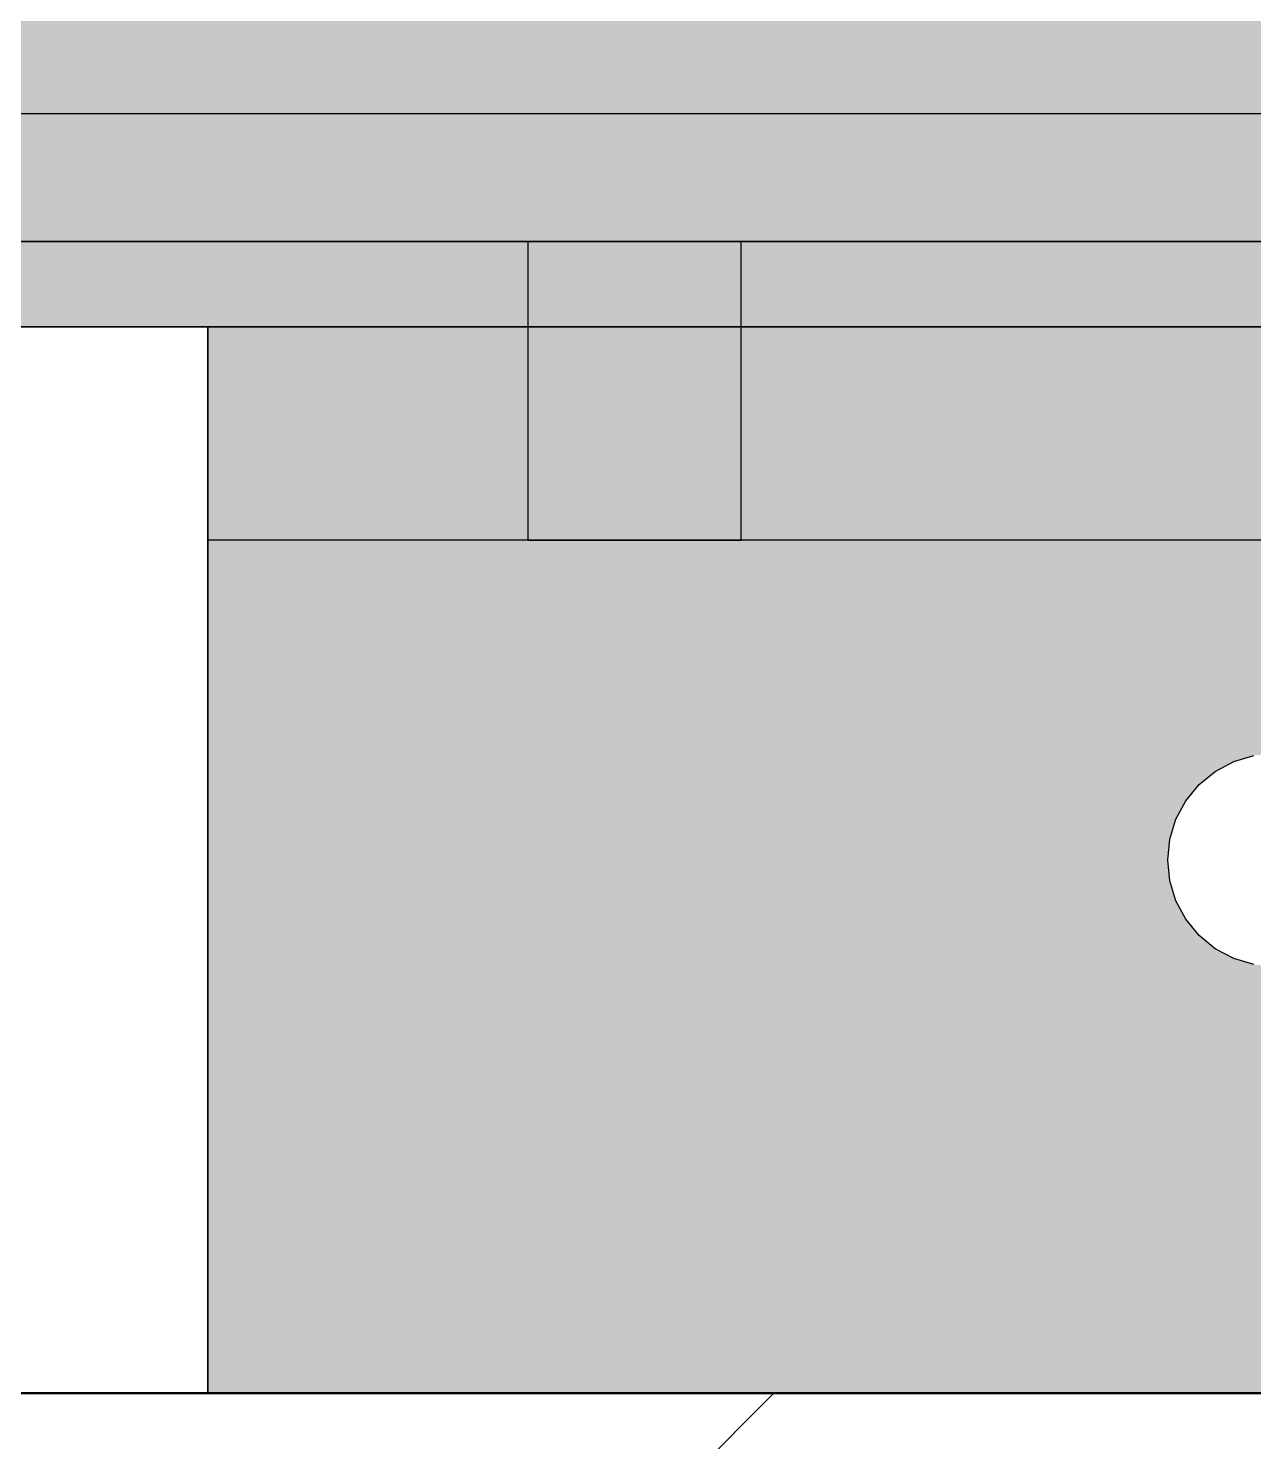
# Model space of a CAD drawing. Extents: x 0 to 756, y -25 to 420.
# Drawn here: x 328.075 to 328.65, y 296.51 to 297.173 of the extents above; entities that cross this region are included whole.
import ezdxf

# ---------------------------------------------------------------- set-up
doc = ezdxf.new("R2010")
doc.units = 0
doc.layers.get('0').update_dxf_attribs({"lineweight": 25})
for name, color, linetype, lineweight in [('0-Shading', 7, 'Continuous', 25), ('A_Innenwand', 7, 'Continuous', 25), ('WAND_HOLZ_NICHT_TRAGEND', 7, 'Continuous', 13)]:
    doc.layers.add(name, color=color, linetype=linetype, lineweight=lineweight)
doc.layers.add('L_Schalldaempfer', color=7, linetype='Continuous', lineweight=35, true_color=0xababab)

# ---------------------------------------------------------------- blocks, each defined once
blk = doc.blocks.new('Shading-A0T78ONBOY', base_point=(329.66275, 313.81244))
at = {"layer": '0-Shading', "color": 7, "true_color": 0xffffff}
for points in [[(324.51938, 297.07294), (329.61868, 297.07294), (324.60151, 310.80527)], [(329.61868, 297.07294), (324.60151, 310.80527), (329.65485, 310.80527)], [(324.57941, 297.13293), (329.62411, 297.13293), (329.13245, 310.73804)], [(324.51938, 297.17294), (328.68442, 297.17294), (324.53516, 299.79419)], [(328.68442, 297.17294), (324.53516, 299.79419), (328.69131, 299.79419)], [(324.57941, 297.03296), (328.68518, 299.46783), (324.57941, 299.46783)], [(324.57941, 297.03296), (328.67877, 297.03296), (328.68518, 299.46783)], [(328.15939, 296.99438), (328.35226, 296.99438), (328.15939, 297.03296)], [(328.35226, 296.99438), (328.35226, 297.03296), (328.15939, 297.03296)], [(328.60941, 296.78296), (328.15939, 296.78296), (328.15939, 297.03296)], [(328.61035, 296.79269), (328.59188, 296.79269), (328.15939, 297.03296)], [(328.61319, 296.80209), (328.59271, 296.80209), (328.15939, 297.03296)], [(328.61783, 296.81073), (328.59621, 296.81073), (328.15939, 297.03296)], [(328.62402, 296.8183), (328.60222, 296.8183), (328.15939, 297.03296)], [(328.63162, 296.82452), (328.61055, 296.82452), (328.15939, 297.03296)], [(328.64026, 296.82913), (328.62118, 296.82913), (328.15939, 297.03296)], [(328.64963, 296.832), (328.63349, 296.832), (328.15939, 297.03296)], [(328.65939, 296.83295), (328.64732, 296.83295), (328.15939, 297.03296)], [(328.62735, 296.84576), (328.69193, 297.03296), (328.15939, 297.03296)], [(328.46652, 296.99438), (328.35226, 296.99438), (328.46652, 297.03296)], [(328.35226, 296.99438), (328.46652, 297.03296), (328.35226, 297.03296)], [(328.65939, 296.97153), (328.46652, 296.97153), (328.65939, 297.03296)], [(328.46652, 296.97153), (328.65939, 297.03296), (328.46652, 297.03296)], [(328.69144, 296.84576), (328.62735, 296.84576), (328.69193, 297.03296)], [(328.15939, 296.93295), (328.35226, 296.93295), (328.15939, 296.99438)], [(328.35226, 296.93295), (328.15939, 296.99438), (328.35226, 296.99438)], [(328.35226, 296.97153), (328.46652, 296.97153), (328.35226, 296.99438)], [(328.46652, 296.97153), (328.46652, 296.99438), (328.35226, 296.99438)], [(328.35226, 296.93295), (328.46652, 296.93295), (328.35226, 296.97153)], [(328.46652, 296.93295), (328.35226, 296.97153), (328.46652, 296.97153)], [(328.46652, 296.93295), (328.65939, 296.93295), (328.46652, 296.97153)], [(328.65939, 296.93295), (328.65939, 296.97153), (328.46652, 296.97153)], [(328.65939, 296.83295), (328.64503, 296.83295), (328.15939, 296.93295)], [(328.61423, 296.84198), (328.70483, 296.93295), (328.15939, 296.93295)], [(328.64963, 296.832), (328.62697, 296.832), (328.15939, 296.93295)], [(328.64026, 296.82913), (328.61155, 296.82913), (328.15939, 296.93295)], [(328.63162, 296.82452), (328.59879, 296.82452), (328.15939, 296.93295)], [(328.62402, 296.8183), (328.58944, 296.8183), (328.15939, 296.93295)], [(328.61783, 296.81073), (328.58324, 296.81073), (328.15939, 296.93295)], [(328.61319, 296.80209), (328.58013, 296.80209), (328.15939, 296.93295)], [(328.61035, 296.79269), (328.5802, 296.79269), (328.15939, 296.93295)], [(328.60941, 296.78296), (328.58279, 296.78296), (328.15939, 296.93295)], [(328.61035, 296.77319), (328.15939, 296.77319), (328.15939, 296.93295)], [(328.70459, 296.84198), (328.61423, 296.84198), (328.70483, 296.93295)], [(328.65939, 296.83295), (328.70459, 296.84198), (328.61423, 296.84198)], [(328.65939, 296.83295), (328.69144, 296.84576), (328.62735, 296.84576)], [(328.63162, 296.82452), (328.64026, 296.82913), (328.61155, 296.82913)], [(328.63162, 296.82452), (328.64026, 296.82913), (328.62118, 296.82913)], [(328.64026, 296.82913), (328.64963, 296.832), (328.62697, 296.832)], [(328.64026, 296.82913), (328.64963, 296.832), (328.63349, 296.832)], [(328.64963, 296.832), (328.65939, 296.83295), (328.64503, 296.83295)], [(328.64963, 296.832), (328.65939, 296.83295), (328.64732, 296.83295)], [(328.62402, 296.8183), (328.63162, 296.82452), (328.59879, 296.82452)], [(328.62402, 296.8183), (328.63162, 296.82452), (328.61055, 296.82452)], [(328.61783, 296.81073), (328.62402, 296.8183), (328.58944, 296.8183)], [(328.61783, 296.81073), (328.62402, 296.8183), (328.60222, 296.8183)], [(328.61319, 296.80209), (328.61783, 296.81073), (328.58324, 296.81073)], [(328.61319, 296.80209), (328.61783, 296.81073), (328.59621, 296.81073)], [(328.61035, 296.79269), (328.61319, 296.80209), (328.58013, 296.80209)], [(328.61035, 296.79269), (328.61319, 296.80209), (328.59271, 296.80209)], [(328.60941, 296.78296), (328.61035, 296.79269), (328.5802, 296.79269)], [(328.60941, 296.78296), (328.61035, 296.79269), (328.59188, 296.79269)], [(328.15939, 296.53296), (328.60941, 296.78296), (328.15939, 296.78296)], [(328.61035, 296.77319), (328.60941, 296.78296), (328.58279, 296.78296)], [(328.61035, 296.77319), (328.59183, 296.77319), (328.60941, 296.78296)], [(328.15939, 296.53296), (328.61035, 296.77319), (328.15939, 296.77319)], [(328.15939, 296.53296), (328.61035, 296.77319), (328.59183, 296.77319)], [(328.61319, 296.76382), (328.59276, 296.76382), (328.61035, 296.77319)], [(328.61319, 296.76382), (328.59276, 296.76382), (328.61035, 296.77319)], [(328.15939, 296.53296), (328.61319, 296.76382), (328.59276, 296.76382)], [(328.15939, 296.53296), (328.61319, 296.76382), (328.59276, 296.76382)], [(328.61783, 296.75516), (328.59615, 296.75516), (328.61319, 296.76382)], [(328.61783, 296.75516), (328.59615, 296.75516), (328.61319, 296.76382)], [(328.15939, 296.53296), (328.61783, 296.75516), (328.59615, 296.75516)], [(328.15939, 296.53296), (328.61783, 296.75516), (328.59615, 296.75516)], [(328.62402, 296.74759), (328.60221, 296.74759), (328.61783, 296.75516)], [(328.62402, 296.74759), (328.60221, 296.74759), (328.61783, 296.75516)], [(328.15939, 296.53296), (328.62402, 296.74759), (328.60221, 296.74759)], [(328.15939, 296.53296), (328.62402, 296.74759), (328.60221, 296.74759)], [(328.63162, 296.74136), (328.61055, 296.74136), (328.62402, 296.74759)], [(328.63162, 296.74136), (328.61055, 296.74136), (328.62402, 296.74759)], [(328.15939, 296.53296), (328.63162, 296.74136), (328.61055, 296.74136)], [(328.15939, 296.53296), (328.63162, 296.74136), (328.61055, 296.74136)], [(328.15939, 296.53296), (328.64026, 296.73676), (328.62118, 296.73676)], [(328.15939, 296.53296), (328.64026, 296.73676), (328.62118, 296.73676)], [(328.64026, 296.73676), (328.62118, 296.73676), (328.63162, 296.74136)], [(328.64026, 296.73676), (328.62118, 296.73676), (328.63162, 296.74136)], [(328.64963, 296.73392), (328.63356, 296.73392), (328.64026, 296.73676)], [(328.64963, 296.73392), (328.63356, 296.73392), (328.64026, 296.73676)], [(328.15939, 296.53296), (328.64963, 296.73392), (328.63356, 296.73392)], [(328.15939, 296.53296), (328.64963, 296.73392), (328.63356, 296.73392)], [(328.15939, 296.53296), (328.65939, 296.73294), (328.64725, 296.73294)], [(328.15939, 296.53296), (328.65939, 296.73294), (328.64725, 296.73294)], [(328.61453, 296.715), (328.70425, 296.715), (328.65939, 296.73294)], [(328.62765, 296.72025), (328.6911, 296.72025), (328.65939, 296.73294)], [(328.65939, 296.73294), (328.64725, 296.73294), (328.64963, 296.73392)], [(328.65939, 296.73294), (328.64725, 296.73294), (328.64963, 296.73392)], [(328.15939, 296.53296), (328.69061, 296.53296), (328.62765, 296.72025)], [(328.69061, 296.53296), (328.62765, 296.72025), (328.6911, 296.72025)], [(328.15939, 296.53296), (328.7038, 296.53296), (328.61453, 296.715)], [(328.7038, 296.53296), (328.61453, 296.715), (328.70425, 296.715)]]:
    blk.add_solid(points, dxfattribs=at)
at = {"layer": '0-Shading', "color": 7, "true_color": 0xfdfdfd}
for points in [[(324.51938, 297.16913), (328.68448, 297.16913), (324.51938, 297.17294)], [(328.68448, 297.16913), (328.68442, 297.17294), (324.51938, 297.17294)], [(324.51938, 297.14706), (328.68478, 297.14706), (324.51938, 297.16913)], [(328.68478, 297.14706), (324.51938, 297.16913), (328.68448, 297.16913)], [(329.62402, 297.12833), (329.62411, 297.13293), (324.57941, 297.13293)], [(324.57941, 297.12833), (329.62402, 297.12833), (324.57941, 297.13293)], [(324.57941, 297.10706), (329.6236, 297.10706), (324.57941, 297.12833)], [(329.6236, 297.10706), (324.57941, 297.12833), (329.62402, 297.12833)]]:
    blk.add_solid(points, dxfattribs=at)
at = {"layer": '0-Shading', "color": 7, "true_color": 0xf5f5f5}
for points in [[(324.51938, 297.14352), (328.68497, 297.14352), (324.51938, 297.14706)], [(328.68497, 297.14352), (328.68478, 297.14706), (324.51938, 297.14706)], [(324.51938, 297.12296), (328.68604, 297.12296), (324.51938, 297.14352)], [(328.68604, 297.12296), (324.51938, 297.14352), (328.68497, 297.14352)], [(324.60701, 297.10275), (329.62335, 297.10275), (324.57941, 297.10706)], [(329.62335, 297.10275), (329.6236, 297.10706), (324.57941, 297.10706)], [(324.73407, 297.08295), (329.62222, 297.08295), (324.60701, 297.10275)], [(329.62222, 297.08295), (324.60701, 297.10275), (329.62335, 297.10275)]]:
    blk.add_solid(points, dxfattribs=at)
at = {"layer": '0-Shading', "color": 254, "true_color": 0xe4e4e4}
for points in [[(328.68634, 297.1199), (328.68604, 297.12296), (324.51938, 297.12296)], [(324.51938, 297.1199), (328.68634, 297.1199), (324.51938, 297.12296)], [(324.51938, 297.10223), (328.68808, 297.10223), (324.51938, 297.1199)], [(328.68808, 297.10223), (324.51938, 297.1199), (328.68634, 297.1199)], [(324.73572, 297.08282), (329.62222, 297.08295), (324.73407, 297.08295)], [(329.62221, 297.08282), (324.73572, 297.08282), (329.62222, 297.08295)], [(329.62183, 297.07925), (329.62221, 297.08282), (324.73572, 297.08282)], [(324.78723, 297.07925), (329.62183, 297.07925), (324.73572, 297.08282)], [(325.0329, 297.06223), (329.62009, 297.06223), (324.78723, 297.07925)], [(329.62009, 297.06223), (324.78723, 297.07925), (329.62183, 297.07925)]]:
    blk.add_solid(points, dxfattribs=at)
at = {"layer": '0-Shading', "color": 254, "true_color": 0xcdcdcd}
for points in [[(328.68848, 297.09988), (328.68808, 297.10223), (324.51938, 297.10223)], [(324.51938, 297.09988), (328.68848, 297.09988), (324.51938, 297.10223)], [(324.51938, 297.08633), (328.69077, 297.08633), (324.51938, 297.09988)], [(328.69077, 297.08633), (324.51938, 297.09988), (328.68848, 297.09988)], [(325.03979, 297.06198), (329.62009, 297.06223), (325.0329, 297.06223)], [(329.62004, 297.06198), (325.03979, 297.06198), (329.62009, 297.06223)], [(329.61957, 297.05939), (329.62004, 297.06198), (325.03979, 297.06198)], [(325.10872, 297.05939), (329.61957, 297.05939), (325.03979, 297.06198)], [(324.57941, 297.04636), (329.61731, 297.04636), (324.57941, 297.05402)], [(329.61731, 297.04636), (324.57941, 297.05402), (329.61865, 297.05402)], [(325.25143, 297.05402), (329.61865, 297.05402), (325.10872, 297.05939)], [(329.61865, 297.05402), (325.10872, 297.05939), (329.61957, 297.05939)]]:
    blk.add_solid(points, dxfattribs=at)
at = {"layer": '0-Shading', "color": 253, "true_color": 0xb0b0b0}
for points in [[(328.69122, 297.08487), (328.69077, 297.08633), (324.51938, 297.08633)], [(324.51938, 297.08487), (328.69122, 297.08487), (324.51938, 297.08633)], [(324.51938, 297.08221), (328.69208, 297.08221), (324.51938, 297.08487)], [(328.69208, 297.08221), (324.51938, 297.08487), (328.69122, 297.08487)], [(324.51938, 297.07635), (328.69391, 297.07635), (324.51938, 297.08221)], [(328.69391, 297.07635), (324.51938, 297.08221), (328.69208, 297.08221)], [(324.608, 297.04456), (329.61673, 297.04456), (324.57941, 297.04636)], [(329.61673, 297.04456), (329.61731, 297.04636), (324.57941, 297.04636)], [(324.73837, 297.03635), (329.61411, 297.03635), (324.608, 297.04456)], [(329.61411, 297.03635), (324.608, 297.04456), (329.61673, 297.04456)]]:
    blk.add_solid(points, dxfattribs=at)
at = {"layer": '0-Shading', "color": 252, "true_color": 0x909090}
for points in [[(324.51938, 297.07587), (328.6944, 297.07587), (324.51938, 297.07635)], [(328.6944, 297.07587), (328.69391, 297.07635), (324.51938, 297.07635)], [(324.51938, 297.07294), (328.6973, 297.07294), (324.51938, 297.07587)], [(328.6973, 297.07294), (324.51938, 297.07587), (328.6944, 297.07587)], [(329.61349, 297.03574), (329.61411, 297.03635), (324.74014, 297.03635)], [(324.79604, 297.03574), (329.61349, 297.03574), (324.74014, 297.03635)], [(325.05035, 297.03296), (329.61069, 297.03296), (324.79604, 297.03574)], [(329.61069, 297.03296), (324.79604, 297.03574), (329.61349, 297.03574)]]:
    blk.add_solid(points, dxfattribs=at)
at = {"layer": '0-Shading', "color": 252, "true_color": 0x8b8b8b}
for points in [[(328.30939, 296.93295), (328.31036, 296.93295), (328.30939, 297.07294)], [(328.31036, 296.93295), (328.31036, 297.07294), (328.30939, 297.07294)], [(328.30939, 296.93295), (328.31036, 297.07294), (328.30939, 297.07294)], [(328.30939, 296.93295), (328.31036, 296.93295), (328.31036, 297.07294)], [(328.30939, 296.93295), (328.31036, 296.93295), (328.30939, 297.07294)], [(328.31036, 296.93295), (328.31036, 297.07294), (328.30939, 297.07294)], [(328.30939, 296.93295), (328.31036, 296.93295), (328.31036, 297.07294)], [(328.30939, 296.93295), (328.31036, 297.07294), (328.30939, 297.07294)], [(328.30939, 296.93295), (328.31036, 296.93295), (328.30939, 297.07294)], [(328.31036, 296.93295), (328.31036, 297.07294), (328.30939, 297.07294)], [(328.30939, 296.93295), (328.31036, 296.93295), (328.31036, 297.07294)], [(328.30939, 296.93295), (328.31036, 297.07294), (328.30939, 297.07294)], [(328.31036, 296.93295), (328.31036, 297.07294), (328.30939, 297.07294)], [(328.30939, 296.93295), (328.31036, 296.93295), (328.30939, 297.07294)], [(328.30939, 296.93295), (328.31036, 297.07294), (328.30939, 297.07294)], [(328.30939, 296.93295), (328.31036, 296.93295), (328.31036, 297.07294)], [(328.40845, 296.93295), (328.40939, 296.93295), (328.40845, 297.07294)], [(328.40939, 296.93295), (328.40939, 297.07294), (328.40845, 297.07294)], [(328.40845, 296.93295), (328.40939, 296.93295), (328.40939, 297.07294)], [(328.40845, 296.93295), (328.40939, 297.07294), (328.40845, 297.07294)], [(328.40845, 296.93295), (328.40939, 296.93295), (328.40845, 297.07294)], [(328.40939, 296.93295), (328.40939, 297.07294), (328.40845, 297.07294)], [(328.40845, 296.93295), (328.40939, 297.07294), (328.40845, 297.07294)], [(328.40845, 296.93295), (328.40939, 296.93295), (328.40939, 297.07294)], [(328.40845, 296.93295), (328.40939, 296.93295), (328.40845, 297.07294)], [(328.40939, 296.93295), (328.40939, 297.07294), (328.40845, 297.07294)], [(328.40845, 296.93295), (328.40939, 297.07294), (328.40845, 297.07294)], [(328.40845, 296.93295), (328.40939, 296.93295), (328.40939, 297.07294)], [(328.40845, 296.93295), (328.40939, 296.93295), (328.40845, 297.07294)], [(328.40939, 296.93295), (328.40939, 297.07294), (328.40845, 297.07294)], [(328.40845, 296.93295), (328.40939, 297.07294), (328.40845, 297.07294)], [(328.40845, 296.93295), (328.40939, 296.93295), (328.40939, 297.07294)]]:
    blk.add_solid(points, dxfattribs=at)
at = {"layer": '0-Shading', "color": 253, "true_color": 0xa4a4a4}
for points in [[(328.31036, 296.93295), (328.3132, 296.93295), (328.31036, 297.07294)], [(328.3132, 296.93295), (328.3132, 297.07294), (328.31036, 297.07294)], [(328.31036, 296.93295), (328.3132, 297.07294), (328.31036, 297.07294)], [(328.31036, 296.93295), (328.3132, 296.93295), (328.3132, 297.07294)], [(328.31036, 296.93295), (328.3132, 296.93295), (328.31036, 297.07294)], [(328.3132, 296.93295), (328.3132, 297.07294), (328.31036, 297.07294)], [(328.31036, 296.93295), (328.3132, 297.07294), (328.31036, 297.07294)], [(328.31036, 296.93295), (328.3132, 296.93295), (328.3132, 297.07294)], [(328.31036, 296.93295), (328.3132, 296.93295), (328.31036, 297.07294)], [(328.3132, 296.93295), (328.3132, 297.07294), (328.31036, 297.07294)], [(328.31036, 296.93295), (328.3132, 297.07294), (328.31036, 297.07294)], [(328.31036, 296.93295), (328.3132, 296.93295), (328.3132, 297.07294)], [(328.31036, 296.93295), (328.3132, 296.93295), (328.31036, 297.07294)], [(328.3132, 296.93295), (328.3132, 297.07294), (328.31036, 297.07294)], [(328.31036, 296.93295), (328.3132, 297.07294), (328.31036, 297.07294)], [(328.31036, 296.93295), (328.3132, 296.93295), (328.3132, 297.07294)], [(328.40558, 296.93295), (328.40845, 296.93295), (328.40558, 297.07294)], [(328.40845, 296.93295), (328.40845, 297.07294), (328.40558, 297.07294)], [(328.40558, 296.93295), (328.40845, 297.07294), (328.40558, 297.07294)], [(328.40558, 296.93295), (328.40845, 296.93295), (328.40845, 297.07294)], [(328.40558, 296.93295), (328.40845, 296.93295), (328.40558, 297.07294)], [(328.40845, 296.93295), (328.40845, 297.07294), (328.40558, 297.07294)], [(328.40558, 296.93295), (328.40845, 297.07294), (328.40558, 297.07294)], [(328.40558, 296.93295), (328.40845, 296.93295), (328.40845, 297.07294)], [(328.40558, 296.93295), (328.40845, 296.93295), (328.40558, 297.07294)], [(328.40845, 296.93295), (328.40845, 297.07294), (328.40558, 297.07294)], [(328.40558, 296.93295), (328.40845, 297.07294), (328.40558, 297.07294)], [(328.40558, 296.93295), (328.40845, 296.93295), (328.40845, 297.07294)], [(328.40558, 296.93295), (328.40845, 296.93295), (328.40558, 297.07294)], [(328.40845, 296.93295), (328.40845, 297.07294), (328.40558, 297.07294)], [(328.40558, 296.93295), (328.40845, 297.07294), (328.40558, 297.07294)], [(328.40558, 296.93295), (328.40845, 296.93295), (328.40845, 297.07294)]]:
    blk.add_solid(points, dxfattribs=at)
at = {"layer": '0-Shading', "color": 9, "true_color": 0xbbbbbb}
for points in [[(328.3132, 296.93295), (328.31781, 296.93295), (328.3132, 297.07294)], [(328.31781, 296.93295), (328.31781, 297.07294), (328.3132, 297.07294)], [(328.3132, 296.93295), (328.31781, 297.07294), (328.3132, 297.07294)], [(328.3132, 296.93295), (328.31781, 296.93295), (328.31781, 297.07294)], [(328.3132, 296.93295), (328.31781, 296.93295), (328.3132, 297.07294)], [(328.31781, 296.93295), (328.31781, 297.07294), (328.3132, 297.07294)], [(328.3132, 296.93295), (328.31781, 297.07294), (328.3132, 297.07294)], [(328.3132, 296.93295), (328.31781, 296.93295), (328.31781, 297.07294)], [(328.3132, 296.93295), (328.31781, 296.93295), (328.3132, 297.07294)], [(328.31781, 296.93295), (328.31781, 297.07294), (328.3132, 297.07294)], [(328.3132, 296.93295), (328.31781, 297.07294), (328.3132, 297.07294)], [(328.3132, 296.93295), (328.31781, 296.93295), (328.31781, 297.07294)], [(328.3132, 296.93295), (328.31781, 296.93295), (328.3132, 297.07294)], [(328.31781, 296.93295), (328.31781, 297.07294), (328.3132, 297.07294)], [(328.3132, 296.93295), (328.31781, 297.07294), (328.3132, 297.07294)], [(328.3132, 296.93295), (328.31781, 296.93295), (328.31781, 297.07294)], [(328.40097, 296.93295), (328.40558, 296.93295), (328.40097, 297.07294)], [(328.40558, 296.93295), (328.40558, 297.07294), (328.40097, 297.07294)], [(328.40097, 296.93295), (328.40558, 297.07294), (328.40097, 297.07294)], [(328.40097, 296.93295), (328.40558, 296.93295), (328.40558, 297.07294)], [(328.40097, 296.93295), (328.40558, 296.93295), (328.40097, 297.07294)], [(328.40558, 296.93295), (328.40558, 297.07294), (328.40097, 297.07294)], [(328.40097, 296.93295), (328.40558, 297.07294), (328.40097, 297.07294)], [(328.40097, 296.93295), (328.40558, 296.93295), (328.40558, 297.07294)], [(328.40097, 296.93295), (328.40558, 296.93295), (328.40097, 297.07294)], [(328.40558, 296.93295), (328.40558, 297.07294), (328.40097, 297.07294)], [(328.40097, 296.93295), (328.40558, 297.07294), (328.40097, 297.07294)], [(328.40097, 296.93295), (328.40558, 296.93295), (328.40558, 297.07294)], [(328.40097, 296.93295), (328.40558, 296.93295), (328.40097, 297.07294)], [(328.40558, 296.93295), (328.40558, 297.07294), (328.40097, 297.07294)], [(328.40097, 296.93295), (328.40558, 297.07294), (328.40097, 297.07294)], [(328.40097, 296.93295), (328.40558, 296.93295), (328.40558, 297.07294)]]:
    blk.add_solid(points, dxfattribs=at)
at = {"layer": '0-Shading', "color": 254, "true_color": 0xd0d0d0}
for points in [[(328.31781, 296.93295), (328.32404, 296.93295), (328.31781, 297.07294)], [(328.32404, 296.93295), (328.32404, 297.07294), (328.31781, 297.07294)], [(328.31781, 296.93295), (328.32404, 297.07294), (328.31781, 297.07294)], [(328.31781, 296.93295), (328.32404, 296.93295), (328.32404, 297.07294)], [(328.31781, 296.93295), (328.32404, 296.93295), (328.31781, 297.07294)], [(328.32404, 296.93295), (328.32404, 297.07294), (328.31781, 297.07294)], [(328.31781, 296.93295), (328.32404, 297.07294), (328.31781, 297.07294)], [(328.31781, 296.93295), (328.32404, 296.93295), (328.32404, 297.07294)], [(328.31781, 296.93295), (328.32404, 296.93295), (328.31781, 297.07294)], [(328.32404, 296.93295), (328.32404, 297.07294), (328.31781, 297.07294)], [(328.31781, 296.93295), (328.32404, 297.07294), (328.31781, 297.07294)], [(328.31781, 296.93295), (328.32404, 296.93295), (328.32404, 297.07294)], [(328.31781, 296.93295), (328.32404, 296.93295), (328.31781, 297.07294)], [(328.32404, 296.93295), (328.32404, 297.07294), (328.31781, 297.07294)], [(328.31781, 296.93295), (328.32404, 297.07294), (328.31781, 297.07294)], [(328.31781, 296.93295), (328.32404, 296.93295), (328.32404, 297.07294)], [(328.39474, 296.93295), (328.40097, 296.93295), (328.39474, 297.07294)], [(328.40097, 296.93295), (328.40097, 297.07294), (328.39474, 297.07294)], [(328.39474, 296.93295), (328.40097, 297.07294), (328.39474, 297.07294)], [(328.39474, 296.93295), (328.40097, 296.93295), (328.40097, 297.07294)], [(328.39474, 296.93295), (328.40097, 296.93295), (328.39474, 297.07294)], [(328.40097, 296.93295), (328.40097, 297.07294), (328.39474, 297.07294)], [(328.39474, 296.93295), (328.40097, 297.07294), (328.39474, 297.07294)], [(328.39474, 296.93295), (328.40097, 296.93295), (328.40097, 297.07294)], [(328.39474, 296.93295), (328.40097, 296.93295), (328.39474, 297.07294)], [(328.40097, 296.93295), (328.40097, 297.07294), (328.39474, 297.07294)], [(328.39474, 296.93295), (328.40097, 297.07294), (328.39474, 297.07294)], [(328.39474, 296.93295), (328.40097, 296.93295), (328.40097, 297.07294)], [(328.39474, 296.93295), (328.40097, 296.93295), (328.39474, 297.07294)], [(328.40097, 296.93295), (328.40097, 297.07294), (328.39474, 297.07294)], [(328.39474, 296.93295), (328.40097, 297.07294), (328.39474, 297.07294)], [(328.39474, 296.93295), (328.40097, 296.93295), (328.40097, 297.07294)]]:
    blk.add_solid(points, dxfattribs=at)
at = {"layer": '0-Shading', "color": 254, "true_color": 0xe2e2e2}
for points in [[(328.32404, 296.93295), (328.3316, 296.93295), (328.32404, 297.07294)], [(328.3316, 296.93295), (328.3316, 297.07294), (328.32404, 297.07294)], [(328.32404, 296.93295), (328.3316, 297.07294), (328.32404, 297.07294)], [(328.32404, 296.93295), (328.3316, 296.93295), (328.3316, 297.07294)], [(328.32404, 297.01636), (328.32709, 297.01636), (328.32404, 297.07294)], [(328.32709, 297.01636), (328.32709, 297.07294), (328.32404, 297.07294)], [(328.32404, 296.93295), (328.3316, 297.07294), (328.32404, 297.07294)], [(328.32404, 296.93295), (328.3316, 296.93295), (328.3316, 297.07294)], [(328.32404, 296.93295), (328.3316, 296.93295), (328.32404, 297.07294)], [(328.3316, 296.93295), (328.3316, 297.07294), (328.32404, 297.07294)], [(328.32404, 296.93295), (328.3316, 297.07294), (328.32404, 297.07294)], [(328.32404, 296.93295), (328.3316, 296.93295), (328.3316, 297.07294)], [(328.32404, 296.93295), (328.3316, 296.93295), (328.32404, 297.07294)], [(328.3316, 296.93295), (328.3316, 297.07294), (328.32404, 297.07294)], [(328.32404, 296.93295), (328.3316, 297.07294), (328.32404, 297.07294)], [(328.32404, 296.93295), (328.3316, 296.93295), (328.3316, 297.07294)], [(328.3316, 297.01636), (328.32709, 297.01636), (328.3316, 297.07294)], [(328.32709, 297.01636), (328.3316, 297.07294), (328.32709, 297.07294)], [(328.38718, 296.93295), (328.39474, 296.93295), (328.38718, 297.07294)], [(328.39474, 296.93295), (328.39474, 297.07294), (328.38718, 297.07294)], [(328.38718, 296.93295), (328.39474, 297.07294), (328.38718, 297.07294)], [(328.38718, 296.93295), (328.39474, 296.93295), (328.39474, 297.07294)], [(328.38718, 297.02716), (328.38965, 297.02716), (328.38718, 297.07294)], [(328.38965, 297.02716), (328.38965, 297.07294), (328.38718, 297.07294)], [(328.38965, 296.97873), (328.38718, 296.97873), (328.38965, 297.07294)], [(328.38718, 296.97873), (328.38965, 297.07294), (328.38718, 297.07294)], [(328.38718, 296.93295), (328.39474, 296.93295), (328.38718, 297.07294)], [(328.39474, 296.93295), (328.39474, 297.07294), (328.38718, 297.07294)], [(328.38718, 296.93295), (328.39474, 297.07294), (328.38718, 297.07294)], [(328.38718, 296.93295), (328.39474, 296.93295), (328.39474, 297.07294)], [(328.38718, 296.93295), (328.39474, 296.93295), (328.38718, 297.07294)], [(328.39474, 296.93295), (328.39474, 297.07294), (328.38718, 297.07294)], [(328.38718, 296.93295), (328.39474, 297.07294), (328.38718, 297.07294)], [(328.38718, 296.93295), (328.39474, 296.93295), (328.39474, 297.07294)], [(328.39474, 297.02716), (328.38965, 297.02716), (328.39474, 297.07294)], [(328.38965, 297.02716), (328.39474, 297.07294), (328.38965, 297.07294)], [(328.38965, 296.97873), (328.39474, 297.07294), (328.38965, 297.07294)], [(328.38965, 296.97873), (328.39474, 296.97873), (328.39474, 297.07294)], [(328.38718, 296.93295), (328.38965, 296.93295), (328.38718, 297.02716)], [(328.38965, 296.93295), (328.38718, 297.02716), (328.38965, 297.02716)], [(328.38965, 296.93295), (328.39474, 296.93295), (328.38965, 297.02716)], [(328.39474, 296.93295), (328.39474, 297.02716), (328.38965, 297.02716)], [(328.32404, 296.93295), (328.32709, 296.93295), (328.32404, 297.01636)], [(328.32709, 296.93295), (328.32404, 297.01636), (328.32709, 297.01636)], [(328.3316, 296.93295), (328.3316, 297.01636), (328.32709, 297.01636)], [(328.32709, 296.93295), (328.3316, 296.93295), (328.32709, 297.01636)], [(328.38718, 296.93295), (328.38965, 296.97873), (328.38718, 296.97873)], [(328.38718, 296.93295), (328.38965, 296.93295), (328.38965, 296.97873)], [(328.38965, 296.93295), (328.39474, 296.93295), (328.38965, 296.97873)], [(328.39474, 296.93295), (328.38965, 296.97873), (328.39474, 296.97873)]]:
    blk.add_solid(points, dxfattribs=at)
at = {"layer": '0-Shading', "color": 7, "true_color": 0xefefef}
for points in [[(328.3316, 296.93295), (328.34027, 296.93295), (328.3316, 297.07294)], [(328.34027, 296.93295), (328.34027, 297.07294), (328.3316, 297.07294)], [(328.3316, 296.93295), (328.34027, 297.07294), (328.3316, 297.07294)], [(328.3316, 296.93295), (328.34027, 296.93295), (328.34027, 297.07294)], [(328.3316, 296.93295), (328.34027, 296.93295), (328.3316, 297.07294)], [(328.34027, 296.93295), (328.34027, 297.07294), (328.3316, 297.07294)], [(328.3316, 296.93295), (328.34027, 297.07294), (328.3316, 297.07294)], [(328.3316, 296.93295), (328.34027, 296.93295), (328.34027, 297.07294)], [(328.3316, 296.93295), (328.34027, 296.93295), (328.3316, 297.07294)], [(328.34027, 296.93295), (328.34027, 297.07294), (328.3316, 297.07294)], [(328.3316, 296.93295), (328.34027, 297.07294), (328.3316, 297.07294)], [(328.3316, 296.93295), (328.34027, 296.93295), (328.34027, 297.07294)], [(328.3316, 296.93295), (328.34027, 296.93295), (328.3316, 297.07294)], [(328.34027, 296.93295), (328.34027, 297.07294), (328.3316, 297.07294)], [(328.3316, 296.93295), (328.34027, 297.07294), (328.3316, 297.07294)], [(328.3316, 296.93295), (328.34027, 296.93295), (328.34027, 297.07294)], [(328.37854, 296.93295), (328.38718, 296.93295), (328.37854, 297.07294)], [(328.38718, 296.93295), (328.38718, 297.07294), (328.37854, 297.07294)], [(328.37854, 296.93295), (328.38718, 297.07294), (328.37854, 297.07294)], [(328.37854, 296.93295), (328.38718, 296.93295), (328.38718, 297.07294)], [(328.37854, 297.02716), (328.38135, 297.02716), (328.37854, 297.07294)], [(328.38135, 297.02716), (328.38135, 297.07294), (328.37854, 297.07294)], [(328.37854, 296.93295), (328.38718, 297.07294), (328.37854, 297.07294)], [(328.37854, 296.93295), (328.38718, 296.93295), (328.38718, 297.07294)], [(328.37854, 296.93295), (328.38718, 296.93295), (328.37854, 297.07294)], [(328.38718, 296.93295), (328.38718, 297.07294), (328.37854, 297.07294)], [(328.37854, 296.93295), (328.38718, 297.07294), (328.37854, 297.07294)], [(328.37854, 296.93295), (328.38718, 296.93295), (328.38718, 297.07294)], [(328.37854, 296.93295), (328.38718, 296.93295), (328.37854, 297.07294)], [(328.38718, 296.93295), (328.38718, 297.07294), (328.37854, 297.07294)], [(328.37854, 296.93295), (328.38718, 297.07294), (328.37854, 297.07294)], [(328.37854, 296.93295), (328.38718, 296.93295), (328.38718, 297.07294)], [(328.38718, 297.02716), (328.38135, 297.02716), (328.38718, 297.07294)], [(328.38135, 297.02716), (328.38718, 297.07294), (328.38135, 297.07294)], [(328.37854, 296.93295), (328.38135, 296.93295), (328.37854, 297.02716)], [(328.38135, 296.93295), (328.37854, 297.02716), (328.38135, 297.02716)], [(328.38718, 296.93295), (328.38718, 297.02716), (328.38135, 297.02716)], [(328.38135, 296.93295), (328.38718, 296.93295), (328.38135, 297.02716)]]:
    blk.add_solid(points, dxfattribs=at)
at = {"layer": '0-Shading', "color": 7, "true_color": 0xf9f9f9}
for points in [[(328.34027, 296.93295), (328.34964, 296.93295), (328.34027, 297.07294)], [(328.34964, 296.93295), (328.34964, 297.07294), (328.34027, 297.07294)], [(328.34027, 296.93295), (328.34964, 297.07294), (328.34027, 297.07294)], [(328.34027, 296.93295), (328.34964, 296.93295), (328.34964, 297.07294)], [(328.34027, 296.93295), (328.34964, 296.93295), (328.34027, 297.07294)], [(328.34964, 296.93295), (328.34964, 297.07294), (328.34027, 297.07294)], [(328.34027, 296.93295), (328.34964, 297.07294), (328.34027, 297.07294)], [(328.34027, 296.93295), (328.34964, 296.93295), (328.34964, 297.07294)], [(328.34027, 296.93295), (328.34964, 296.93295), (328.34027, 297.07294)], [(328.34964, 296.93295), (328.34964, 297.07294), (328.34027, 297.07294)], [(328.34027, 296.93295), (328.34964, 297.07294), (328.34027, 297.07294)], [(328.34027, 296.93295), (328.34964, 296.93295), (328.34964, 297.07294)], [(328.34027, 296.93295), (328.34964, 296.93295), (328.34027, 297.07294)], [(328.34964, 296.93295), (328.34964, 297.07294), (328.34027, 297.07294)], [(328.34027, 296.93295), (328.34964, 297.07294), (328.34027, 297.07294)], [(328.34027, 296.93295), (328.34964, 296.93295), (328.34964, 297.07294)], [(328.36914, 296.93295), (328.37854, 296.93295), (328.36914, 297.07294)], [(328.37854, 296.93295), (328.37854, 297.07294), (328.36914, 297.07294)], [(328.36914, 296.93295), (328.37854, 297.07294), (328.36914, 297.07294)], [(328.36914, 296.93295), (328.37854, 296.93295), (328.37854, 297.07294)], [(328.36914, 296.93295), (328.37854, 296.93295), (328.36914, 297.07294)], [(328.37854, 296.93295), (328.37854, 297.07294), (328.36914, 297.07294)], [(328.36914, 296.93295), (328.37854, 297.07294), (328.36914, 297.07294)], [(328.36914, 296.93295), (328.37854, 296.93295), (328.37854, 297.07294)], [(328.36914, 296.93295), (328.37854, 296.93295), (328.36914, 297.07294)], [(328.37854, 296.93295), (328.37854, 297.07294), (328.36914, 297.07294)], [(328.36914, 296.93295), (328.37854, 297.07294), (328.36914, 297.07294)], [(328.36914, 296.93295), (328.37854, 296.93295), (328.37854, 297.07294)], [(328.36914, 296.93295), (328.37854, 296.93295), (328.36914, 297.07294)], [(328.37854, 296.93295), (328.37854, 297.07294), (328.36914, 297.07294)], [(328.36914, 296.93295), (328.37854, 297.07294), (328.36914, 297.07294)], [(328.36914, 296.93295), (328.37854, 296.93295), (328.37854, 297.07294)]]:
    blk.add_solid(points, dxfattribs=at)
at = {"layer": '0-Shading', "color": 7, "true_color": 0xfefefe}
for points in [[(328.34964, 296.96423), (328.35721, 296.96423), (328.34964, 297.07294)], [(328.35721, 296.96423), (328.35721, 297.07294), (328.34964, 297.07294)], [(328.34964, 296.93295), (328.35941, 297.07294), (328.34964, 297.07294)], [(328.34964, 296.93295), (328.35941, 296.93295), (328.35941, 297.07294)], [(328.34964, 296.93295), (328.35941, 296.93295), (328.34964, 297.07294)], [(328.35941, 296.93295), (328.35941, 297.07294), (328.34964, 297.07294)], [(328.35358, 296.98953), (328.34964, 296.98953), (328.35358, 297.07294)], [(328.34964, 296.98953), (328.35358, 297.07294), (328.34964, 297.07294)], [(328.34964, 296.93295), (328.35941, 296.93295), (328.34964, 297.07294)], [(328.35941, 296.93295), (328.35941, 297.07294), (328.34964, 297.07294)], [(328.34964, 296.93295), (328.35941, 297.07294), (328.34964, 297.07294)], [(328.34964, 296.93295), (328.35941, 296.93295), (328.35941, 297.07294)], [(328.34964, 296.93295), (328.35941, 296.93295), (328.34964, 297.07294)], [(328.35941, 296.93295), (328.35941, 297.07294), (328.34964, 297.07294)], [(328.34964, 296.93295), (328.35941, 297.07294), (328.34964, 297.07294)], [(328.34964, 296.93295), (328.35941, 296.93295), (328.35941, 297.07294)], [(328.35358, 296.98953), (328.35941, 297.07294), (328.35358, 297.07294)], [(328.35358, 296.98953), (328.35941, 296.98953), (328.35941, 297.07294)], [(328.35941, 296.96423), (328.35721, 296.96423), (328.35941, 297.07294)], [(328.35721, 296.96423), (328.35941, 297.07294), (328.35721, 297.07294)], [(328.36914, 296.93295), (328.36914, 297.07294), (328.35941, 297.07294)], [(328.35941, 296.93295), (328.36914, 296.93295), (328.35941, 297.07294)], [(328.36697, 297.04166), (328.35941, 297.04166), (328.36697, 297.07294)], [(328.35941, 297.04166), (328.36697, 297.07294), (328.35941, 297.07294)], [(328.35941, 296.93295), (328.36914, 296.93295), (328.35941, 297.07294)], [(328.36914, 296.93295), (328.36914, 297.07294), (328.35941, 297.07294)], [(328.35941, 296.93295), (328.36914, 297.07294), (328.35941, 297.07294)], [(328.35941, 296.93295), (328.36914, 296.93295), (328.36914, 297.07294)], [(328.35941, 296.93295), (328.36914, 296.93295), (328.35941, 297.07294)], [(328.36914, 296.93295), (328.36914, 297.07294), (328.35941, 297.07294)], [(328.35941, 296.93295), (328.36914, 297.07294), (328.35941, 297.07294)], [(328.35941, 296.93295), (328.36914, 296.93295), (328.36914, 297.07294)], [(328.35941, 296.93295), (328.36914, 296.93295), (328.35941, 297.07294)], [(328.36914, 296.93295), (328.36914, 297.07294), (328.35941, 297.07294)], [(328.35941, 296.93295), (328.36914, 297.07294), (328.35941, 297.07294)], [(328.35941, 296.93295), (328.36914, 296.93295), (328.36914, 297.07294)], [(328.36697, 297.04166), (328.36914, 297.07294), (328.36697, 297.07294)], [(328.36697, 297.04166), (328.36914, 297.04166), (328.36914, 297.07294)], [(328.35941, 296.93295), (328.36697, 297.04166), (328.35941, 297.04166)], [(328.35941, 296.93295), (328.36697, 296.93295), (328.36697, 297.04166)], [(328.36697, 296.93295), (328.36914, 296.93295), (328.36697, 297.04166)], [(328.36914, 296.93295), (328.36697, 297.04166), (328.36914, 297.04166)], [(328.34964, 296.93295), (328.35358, 296.98953), (328.34964, 296.98953)], [(328.34964, 296.93295), (328.35358, 296.93295), (328.35358, 296.98953)], [(328.35358, 296.93295), (328.35941, 296.93295), (328.35358, 296.98953)], [(328.35941, 296.93295), (328.35358, 296.98953), (328.35941, 296.98953)], [(328.34964, 296.93295), (328.35721, 296.93295), (328.34964, 296.96423)], [(328.35721, 296.93295), (328.34964, 296.96423), (328.35721, 296.96423)], [(328.35941, 296.93295), (328.35941, 296.96423), (328.35721, 296.96423)], [(328.35721, 296.93295), (328.35941, 296.93295), (328.35721, 296.96423)]]:
    blk.add_solid(points, dxfattribs=at)
blk = doc.blocks.new('Referenz-A0T78OQ1OY')
at = {"layer": 'WAND_HOLZ_NICHT_TRAGEND', "color": 0, "lineweight": 50}
for p, q in [((387.2792, 296.53295), (296.2792, 296.53295)), ((296.2792, 296.53295), (387.2792, 296.53295))]:
    blk.add_line(p, q, dxfattribs=at)
blk = doc.blocks.new('Wand-A0T78OS5OY', base_point=(296.27921, 292.53296))
at = {"color": 0, "linetype": 'ByBlock', "lineweight": -2, "ltscale": 0.25}
blk.add_line((296.2792, 296.53295), (387.2792, 296.53295), dxfattribs=at)
at = {"color": 0, "lineweight": -2}
blk.add_line((324.42475, 292.53295), (328.42475, 296.53295), dxfattribs=at)
blk = doc.blocks.new('3D-Objekt-A0T78OT1OY', base_point=(324.4794, 296.53296))
at = {"color": 0, "lineweight": -2}
for p, q in [((324.57939, 297.13295), (352.73939, 297.13295)), ((324.51939, 297.07295), (352.79939, 297.07295)), ((352.79939, 297.07295), (324.51939, 297.07295)), ((328.30939, 297.07295), (328.30939, 296.93295)), ((328.31035, 297.07295), (328.30939, 297.07295)), ((328.30939, 297.07295), (328.30939, 296.93295)), ((328.31035, 297.07295), (328.30939, 297.07295)), ((328.30939, 297.07295), (328.30939, 296.93295)), ((328.31035, 297.07295), (328.30939, 297.07295)), ((328.30939, 297.07295), (328.30939, 296.93295)), ((328.31035, 297.07295), (328.30939, 297.07295)), ((328.31035, 297.07295), (328.30939, 297.07295)), ((328.31035, 297.07295), (328.30939, 297.07295)), ((328.31035, 297.07295), (328.30939, 297.07295)), ((328.31035, 297.07295), (328.30939, 297.07295)), ((328.3132, 297.07295), (328.31035, 297.07295)), ((328.3132, 297.07295), (328.31035, 297.07295)), ((328.3132, 297.07295), (328.31035, 297.07295)), ((328.3132, 297.07295), (328.31035, 297.07295)), ((328.3132, 297.07295), (328.31035, 297.07295)), ((328.3132, 297.07295), (328.31035, 297.07295)), ((328.3132, 297.07295), (328.31035, 297.07295)), ((328.3132, 297.07295), (328.31035, 297.07295)), ((328.31782, 297.07295), (328.3132, 297.07295)), ((328.31782, 297.07295), (328.3132, 297.07295)), ((328.31782, 297.07295), (328.3132, 297.07295)), ((328.31782, 297.07295), (328.3132, 297.07295)), ((328.31782, 297.07295), (328.3132, 297.07295)), ((328.31782, 297.07295), (328.3132, 297.07295)), ((328.31782, 297.07295), (328.3132, 297.07295)), ((328.31782, 297.07295), (328.3132, 297.07295)), ((328.32404, 297.07295), (328.31782, 297.07295)), ((328.32404, 297.07295), (328.31782, 297.07295)), ((328.32404, 297.07295), (328.31782, 297.07295)), ((328.32404, 297.07295), (328.31782, 297.07295)), ((328.32404, 297.07295), (328.31782, 297.07295)), ((328.32404, 297.07295), (328.31782, 297.07295)), ((328.32404, 297.07295), (328.31782, 297.07295)), ((328.32404, 297.07295), (328.31782, 297.07295)), ((328.33162, 297.07295), (328.32404, 297.07295)), ((328.33162, 297.07295), (328.32404, 297.07295)), ((328.33162, 297.07295), (328.32404, 297.07295)), ((328.33162, 297.07295), (328.32404, 297.07295)), ((328.33162, 297.07295), (328.32404, 297.07295)), ((328.33162, 297.07295), (328.32404, 297.07295)), ((328.33162, 297.07295), (328.32404, 297.07295)), ((328.33162, 297.07295), (328.32404, 297.07295)), ((328.34026, 297.07295), (328.33162, 297.07295)), ((328.34026, 297.07295), (328.33162, 297.07295)), ((328.34026, 297.07295), (328.33162, 297.07295)), ((328.34026, 297.07295), (328.33162, 297.07295)), ((328.34026, 297.07295), (328.33162, 297.07295)), ((328.34026, 297.07295), (328.33162, 297.07295)), ((328.34026, 297.07295), (328.33162, 297.07295)), ((328.34026, 297.07295), (328.33162, 297.07295)), ((328.34964, 297.07295), (328.34026, 297.07295)), ((328.34964, 297.07295), (328.34026, 297.07295)), ((328.34964, 297.07295), (328.34026, 297.07295)), ((328.34964, 297.07295), (328.34026, 297.07295)), ((328.34964, 297.07295), (328.34026, 297.07295)), ((328.34964, 297.07295), (328.34026, 297.07295)), ((328.34964, 297.07295), (328.34026, 297.07295)), ((328.34964, 297.07295), (328.34026, 297.07295)), ((328.35939, 297.07295), (328.34964, 297.07295)), ((328.35939, 297.07295), (328.34964, 297.07295)), ((328.35939, 297.07295), (328.34964, 297.07295)), ((328.35939, 297.07295), (328.34964, 297.07295)), ((328.35939, 297.07295), (328.34964, 297.07295)), ((328.35939, 297.07295), (328.34964, 297.07295)), ((328.35939, 297.07295), (328.34964, 297.07295)), ((328.35939, 297.07295), (328.34964, 297.07295)), ((328.36915, 297.07295), (328.35939, 297.07295)), ((328.36915, 297.07295), (328.35939, 297.07295)), ((328.36915, 297.07295), (328.35939, 297.07295)), ((328.36915, 297.07295), (328.35939, 297.07295)), ((328.36915, 297.07295), (328.35939, 297.07295)), ((328.36915, 297.07295), (328.35939, 297.07295)), ((328.36915, 297.07295), (328.35939, 297.07295)), ((328.36915, 297.07295), (328.35939, 297.07295)), ((328.37853, 297.07295), (328.36915, 297.07295)), ((328.37853, 297.07295), (328.36915, 297.07295)), ((328.37853, 297.07295), (328.36915, 297.07295)), ((328.37853, 297.07295), (328.36915, 297.07295)), ((328.37853, 297.07295), (328.36915, 297.07295)), ((328.37853, 297.07295), (328.36915, 297.07295)), ((328.37853, 297.07295), (328.36915, 297.07295)), ((328.37853, 297.07295), (328.36915, 297.07295)), ((328.38717, 297.07295), (328.37853, 297.07295)), ((328.38717, 297.07295), (328.37853, 297.07295)), ((328.38717, 297.07295), (328.37853, 297.07295)), ((328.38717, 297.07295), (328.37853, 297.07295)), ((328.38717, 297.07295), (328.37853, 297.07295)), ((328.38717, 297.07295), (328.37853, 297.07295)), ((328.38717, 297.07295), (328.37853, 297.07295)), ((328.38717, 297.07295), (328.37853, 297.07295)), ((328.39475, 297.07295), (328.38717, 297.07295)), ((328.39475, 297.07295), (328.38717, 297.07295)), ((328.39475, 297.07295), (328.38717, 297.07295)), ((328.39475, 297.07295), (328.38717, 297.07295)), ((328.39475, 297.07295), (328.38717, 297.07295)), ((328.39475, 297.07295), (328.38717, 297.07295)), ((328.39475, 297.07295), (328.38717, 297.07295)), ((328.39475, 297.07295), (328.38717, 297.07295)), ((328.40097, 297.07295), (328.39475, 297.07295)), ((328.40097, 297.07295), (328.39475, 297.07295)), ((328.40097, 297.07295), (328.39475, 297.07295)), ((328.40097, 297.07295), (328.39475, 297.07295)), ((328.40097, 297.07295), (328.39475, 297.07295)), ((328.40097, 297.07295), (328.39475, 297.07295)), ((328.40097, 297.07295), (328.39475, 297.07295)), ((328.40097, 297.07295), (328.39475, 297.07295)), ((328.40559, 297.07295), (328.40097, 297.07295)), ((328.40559, 297.07295), (328.40097, 297.07295)), ((328.40559, 297.07295), (328.40097, 297.07295)), ((328.40559, 297.07295), (328.40097, 297.07295)), ((328.40559, 297.07295), (328.40097, 297.07295)), ((328.40559, 297.07295), (328.40097, 297.07295)), ((328.40559, 297.07295), (328.40097, 297.07295)), ((328.40559, 297.07295), (328.40097, 297.07295)), ((328.40843, 297.07295), (328.40559, 297.07295)), ((328.40843, 297.07295), (328.40559, 297.07295)), ((328.40843, 297.07295), (328.40559, 297.07295)), ((328.40843, 297.07295), (328.40559, 297.07295)), ((328.40843, 297.07295), (328.40559, 297.07295)), ((328.40843, 297.07295), (328.40559, 297.07295)), ((328.40843, 297.07295), (328.40559, 297.07295)), ((328.40843, 297.07295), (328.40559, 297.07295)), ((328.40939, 297.07295), (328.40843, 297.07295)), ((328.40939, 297.07295), (328.40843, 297.07295)), ((328.40939, 297.07295), (328.40843, 297.07295)), ((328.40939, 297.07295), (328.40843, 297.07295)), ((328.40939, 297.07295), (328.40843, 297.07295)), ((328.40939, 297.07295), (328.40843, 297.07295)), ((328.40939, 297.07295), (328.40843, 297.07295)), ((328.40939, 297.07295), (328.40843, 297.07295)), ((328.40939, 296.93295), (328.40939, 297.07295)), ((328.40939, 296.93295), (328.40939, 297.07295)), ((328.40939, 296.93295), (328.40939, 297.07295)), ((328.40939, 296.93295), (328.40939, 297.07295)), ((324.57939, 297.03295), (352.73939, 297.03295)), ((352.73939, 297.03295), (324.57939, 297.03295)), ((328.15939, 297.03295), (328.15939, 296.53295)), ((329.15939, 297.03295), (328.15939, 297.03295)), ((328.65939, 297.03295), (328.15939, 297.03295)), ((328.15939, 297.03295), (328.15939, 297.03295)), ((328.15939, 297.03295), (328.15939, 297.03295)), ((328.15939, 297.03295), (328.15939, 297.03295)), ((328.15939, 296.93295), (328.15939, 297.03295)), ((328.65939, 296.93295), (328.15939, 296.93295)), ((329.15939, 296.93295), (328.15939, 296.93295)), ((328.15939, 296.93295), (328.15939, 296.93295)), ((328.15939, 296.93295), (328.15939, 296.93295)), ((328.15939, 296.53295), (328.15939, 296.93295)), ((328.30939, 296.93295), (328.31035, 296.93295)), ((328.30939, 296.93295), (328.31035, 296.93295)), ((328.30939, 296.93295), (328.31035, 296.93295)), ((328.30939, 296.93295), (328.31035, 296.93295)), ((328.31035, 296.93295), (328.30939, 296.93295)), ((328.31035, 296.93295), (328.30939, 296.93295)), ((328.31035, 296.93295), (328.30939, 296.93295)), ((328.31035, 296.93295), (328.30939, 296.93295)), ((328.31035, 296.93295), (328.3132, 296.93295)), ((328.31035, 296.93295), (328.3132, 296.93295)), ((328.31035, 296.93295), (328.3132, 296.93295)), ((328.31035, 296.93295), (328.3132, 296.93295)), ((328.3132, 296.93295), (328.31035, 296.93295)), ((328.3132, 296.93295), (328.31035, 296.93295)), ((328.3132, 296.93295), (328.31035, 296.93295)), ((328.3132, 296.93295), (328.31035, 296.93295)), ((328.3132, 296.93295), (328.31782, 296.93295)), ((328.3132, 296.93295), (328.31782, 296.93295)), ((328.3132, 296.93295), (328.31782, 296.93295)), ((328.3132, 296.93295), (328.31782, 296.93295)), ((328.31782, 296.93295), (328.3132, 296.93295)), ((328.31782, 296.93295), (328.3132, 296.93295)), ((328.31782, 296.93295), (328.3132, 296.93295)), ((328.31782, 296.93295), (328.3132, 296.93295)), ((328.31782, 296.93295), (328.32404, 296.93295)), ((328.31782, 296.93295), (328.32404, 296.93295)), ((328.31782, 296.93295), (328.32404, 296.93295)), ((328.31782, 296.93295), (328.32404, 296.93295)), ((328.32404, 296.93295), (328.31782, 296.93295)), ((328.32404, 296.93295), (328.31782, 296.93295)), ((328.32404, 296.93295), (328.31782, 296.93295)), ((328.32404, 296.93295), (328.31782, 296.93295)), ((328.32404, 296.93295), (328.33162, 296.93295)), ((328.32404, 296.93295), (328.33162, 296.93295)), ((328.32404, 296.93295), (328.33162, 296.93295)), ((328.32404, 296.93295), (328.33162, 296.93295)), ((328.33162, 296.93295), (328.32404, 296.93295)), ((328.33162, 296.93295), (328.32404, 296.93295)), ((328.33162, 296.93295), (328.32404, 296.93295)), ((328.33162, 296.93295), (328.32404, 296.93295)), ((328.33162, 296.93295), (328.34026, 296.93295)), ((328.33162, 296.93295), (328.34026, 296.93295)), ((328.33162, 296.93295), (328.34026, 296.93295)), ((328.33162, 296.93295), (328.34026, 296.93295)), ((328.34026, 296.93295), (328.33162, 296.93295)), ((328.34026, 296.93295), (328.33162, 296.93295)), ((328.34026, 296.93295), (328.33162, 296.93295)), ((328.34026, 296.93295), (328.33162, 296.93295)), ((328.34026, 296.93295), (328.34964, 296.93295)), ((328.34026, 296.93295), (328.34964, 296.93295)), ((328.34026, 296.93295), (328.34964, 296.93295)), ((328.34026, 296.93295), (328.34964, 296.93295)), ((328.34964, 296.93295), (328.34026, 296.93295)), ((328.34964, 296.93295), (328.34026, 296.93295)), ((328.34964, 296.93295), (328.34026, 296.93295)), ((328.34964, 296.93295), (328.34026, 296.93295)), ((328.34964, 296.93295), (328.35939, 296.93295)), ((328.34964, 296.93295), (328.35939, 296.93295)), ((328.34964, 296.93295), (328.35939, 296.93295)), ((328.34964, 296.93295), (328.35939, 296.93295)), ((328.35939, 296.93295), (328.34964, 296.93295)), ((328.35939, 296.93295), (328.34964, 296.93295)), ((328.35939, 296.93295), (328.34964, 296.93295)), ((328.35939, 296.93295), (328.34964, 296.93295)), ((328.35939, 296.93295), (328.36915, 296.93295)), ((328.35939, 296.93295), (328.36915, 296.93295)), ((328.35939, 296.93295), (328.36915, 296.93295)), ((328.35939, 296.93295), (328.36915, 296.93295)), ((328.36915, 296.93295), (328.35939, 296.93295)), ((328.36915, 296.93295), (328.35939, 296.93295)), ((328.36915, 296.93295), (328.35939, 296.93295)), ((328.36915, 296.93295), (328.35939, 296.93295)), ((328.36915, 296.93295), (328.37853, 296.93295)), ((328.36915, 296.93295), (328.37853, 296.93295)), ((328.36915, 296.93295), (328.37853, 296.93295)), ((328.36915, 296.93295), (328.37853, 296.93295)), ((328.37853, 296.93295), (328.36915, 296.93295)), ((328.37853, 296.93295), (328.36915, 296.93295)), ((328.37853, 296.93295), (328.36915, 296.93295)), ((328.37853, 296.93295), (328.36915, 296.93295)), ((328.37853, 296.93295), (328.38717, 296.93295)), ((328.37853, 296.93295), (328.38717, 296.93295)), ((328.37853, 296.93295), (328.38717, 296.93295)), ((328.37853, 296.93295), (328.38717, 296.93295)), ((328.38717, 296.93295), (328.37853, 296.93295)), ((328.38717, 296.93295), (328.37853, 296.93295)), ((328.38717, 296.93295), (328.37853, 296.93295)), ((328.38717, 296.93295), (328.37853, 296.93295)), ((328.38717, 296.93295), (328.39475, 296.93295)), ((328.38717, 296.93295), (328.39475, 296.93295)), ((328.38717, 296.93295), (328.39475, 296.93295)), ((328.38717, 296.93295), (328.39475, 296.93295)), ((328.39475, 296.93295), (328.38717, 296.93295)), ((328.39475, 296.93295), (328.38717, 296.93295)), ((328.39475, 296.93295), (328.38717, 296.93295)), ((328.39475, 296.93295), (328.38717, 296.93295)), ((328.39475, 296.93295), (328.40097, 296.93295)), ((328.39475, 296.93295), (328.40097, 296.93295)), ((328.39475, 296.93295), (328.40097, 296.93295)), ((328.39475, 296.93295), (328.40097, 296.93295)), ((328.40097, 296.93295), (328.39475, 296.93295)), ((328.40097, 296.93295), (328.39475, 296.93295)), ((328.40097, 296.93295), (328.39475, 296.93295)), ((328.40097, 296.93295), (328.39475, 296.93295)), ((328.40097, 296.93295), (328.40559, 296.93295)), ((328.40097, 296.93295), (328.40559, 296.93295)), ((328.40097, 296.93295), (328.40559, 296.93295)), ((328.40097, 296.93295), (328.40559, 296.93295)), ((328.40559, 296.93295), (328.40097, 296.93295)), ((328.40559, 296.93295), (328.40097, 296.93295)), ((328.40559, 296.93295), (328.40097, 296.93295)), ((328.40559, 296.93295), (328.40097, 296.93295)), ((328.40559, 296.93295), (328.40843, 296.93295)), ((328.40559, 296.93295), (328.40843, 296.93295)), ((328.40559, 296.93295), (328.40843, 296.93295)), ((328.40559, 296.93295), (328.40843, 296.93295)), ((328.40843, 296.93295), (328.40559, 296.93295)), ((328.40843, 296.93295), (328.40559, 296.93295)), ((328.40843, 296.93295), (328.40559, 296.93295)), ((328.40843, 296.93295), (328.40559, 296.93295)), ((328.40843, 296.93295), (328.40939, 296.93295)), ((328.40843, 296.93295), (328.40939, 296.93295)), ((328.40843, 296.93295), (328.40939, 296.93295)), ((328.40843, 296.93295), (328.40939, 296.93295)), ((328.40939, 296.93295), (328.40843, 296.93295)), ((328.40939, 296.93295), (328.40843, 296.93295)), ((328.40939, 296.93295), (328.40843, 296.93295)), ((328.40939, 296.93295), (328.40843, 296.93295)), ((328.63162, 296.82452), (328.64026, 296.82914)), ((328.63162, 296.82452), (328.64026, 296.82914)), ((328.64026, 296.82914), (328.64964, 296.83199)), ((328.64026, 296.82914), (328.64964, 296.83199)), ((328.62404, 296.8183), (328.63162, 296.82452)), ((328.62404, 296.8183), (328.63162, 296.82452)), ((328.61782, 296.81073), (328.62404, 296.8183)), ((328.61782, 296.81073), (328.62404, 296.8183)), ((328.6132, 296.80208), (328.61782, 296.81073)), ((328.6132, 296.80208), (328.61782, 296.81073)), ((328.61035, 296.7927), (328.6132, 296.80208)), ((328.61035, 296.7927), (328.6132, 296.80208)), ((328.60939, 296.78295), (328.61035, 296.7927)), ((328.60939, 296.78295), (328.61035, 296.7927)), ((328.61035, 296.77319), (328.60939, 296.78295)), ((328.61035, 296.77319), (328.60939, 296.78295)), ((328.6132, 296.76381), (328.61035, 296.77319)), ((328.6132, 296.76381), (328.61035, 296.77319)), ((328.61782, 296.75517), (328.6132, 296.76381)), ((328.61782, 296.75517), (328.6132, 296.76381)), ((328.62404, 296.74759), (328.61782, 296.75517)), ((328.62404, 296.74759), (328.61782, 296.75517)), ((328.63162, 296.74137), (328.62404, 296.74759)), ((328.63162, 296.74137), (328.62404, 296.74759)), ((328.64026, 296.73675), (328.63162, 296.74137)), ((328.64026, 296.73675), (328.63162, 296.74137)), ((328.64964, 296.73391), (328.64026, 296.73675)), ((328.64964, 296.73391), (328.64026, 296.73675)), ((328.15939, 296.53295), (329.15939, 296.53295)), ((329.15939, 296.53295), (328.15939, 296.53295)), ((328.15939, 296.53295), (328.15939, 296.53295))]:
    blk.add_line(p, q, dxfattribs=at)
blk = doc.blocks.new('Polygon-A0T78P1JOY', base_point=(324.51938, 297.07294))
at = {"color": 0, "linetype": 'ByBlock', "lineweight": -2, "ltscale": 0.35}
blk.add_line((352.79939, 297.07295), (324.51939, 297.07295), dxfattribs=at)

msp = doc.modelspace()

# ---------------------------------------------------------------- block references
at = {"color": 8, "lineweight": 25, "ltscale": 0.25, "true_color": 0x808080}
msp.add_blockref('Referenz-A0T78OQ1OY', (0, 0), dxfattribs=at)
at = {"linetype": 'Continuous', "ltscale": 1.25}
msp.add_blockref('3D-Objekt-A0T78OT1OY', (324.4794, 296.53296), dxfattribs=at)
msp.add_blockref('Shading-A0T78ONBOY', (329.66275, 313.81244))
at = {"layer": 'A_Innenwand', "ltscale": 0.25}
msp.add_blockref('Wand-A0T78OS5OY', (296.27921, 292.53296), dxfattribs=at)
at = {"layer": 'L_Schalldaempfer', "ltscale": 0.35}
msp.add_blockref('Polygon-A0T78P1JOY', (324.51938, 297.07294), dxfattribs=at)

doc.saveas('drawing.dxf')
